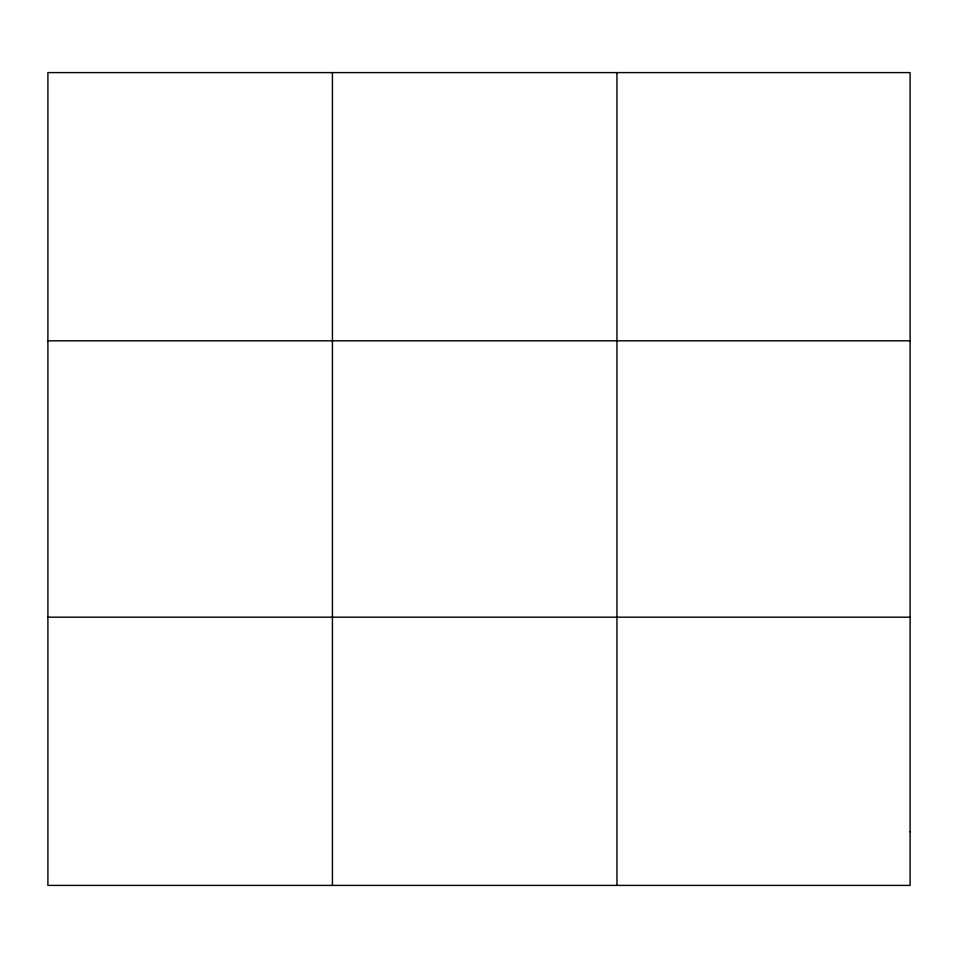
<?xml version="1.0" encoding="UTF-8"?>
<svg xmlns="http://www.w3.org/2000/svg" width="958" height="958" viewBox="0 0 958 958"><rect width="100%" height="100%" fill="white"/><g stroke="black" fill="none" stroke-linecap="round" stroke-linejoin="round"><path stroke-width="1.44" d="M332.426 72.592L332.426 885.408M616.952 72.592L616.952 885.408M47.9 340.82L910.1 340.82M47.9 617.18L910.1 617.18M910.1 831.76L910.1 885.408L47.9 885.408L47.9 72.592L910.1 72.592L910.1 831.76"/></g></svg>
